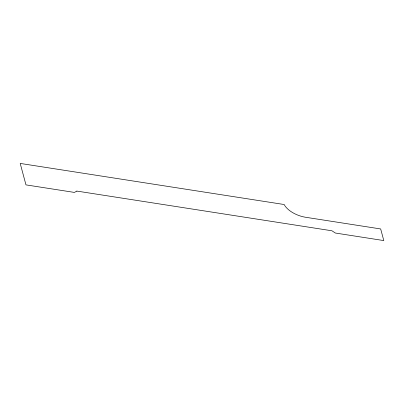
<?xml version="1.0" encoding="UTF-8"?>
<svg xmlns="http://www.w3.org/2000/svg" width="404" height="404" viewBox="0 0 404 404"><rect width="100%" height="100%" fill="white"/><g stroke="black" fill="none" stroke-linecap="round" stroke-linejoin="round"><path stroke-width="0.61" d="M76.871 191.087L74.417 192.42L25.972 184.881L20.2 163.428L284.169 204.515A20.301 10.61 19.5 0 0 305.146 217.195L380.674 228.952L383.8 240.572L335.355 233.032L331.942 230.785L76.871 191.087"/></g></svg>
